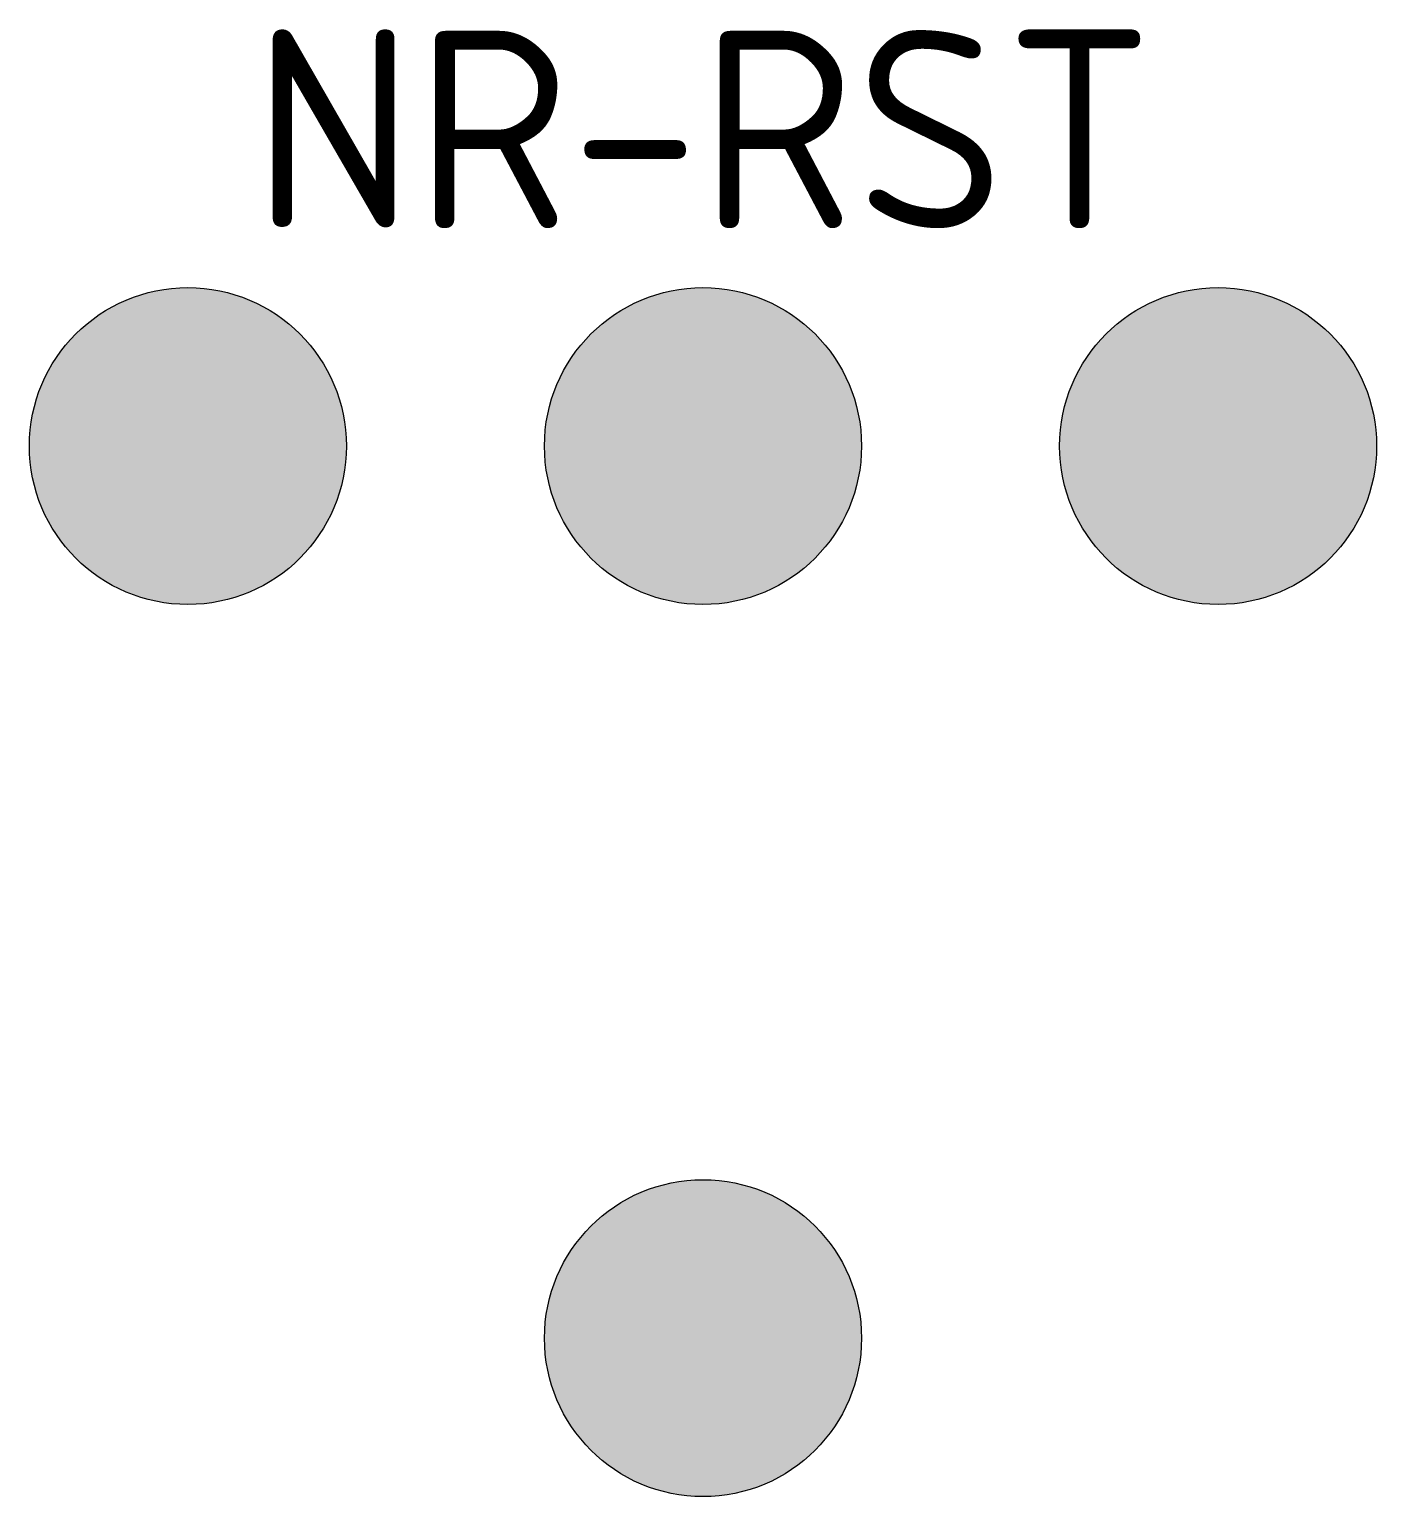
# Model space of a CAD drawing. Header units: metres. Extents: x -8.5 to 8.5, y 0 to 18.5.
import ezdxf
from ezdxf.enums import TextEntityAlignment as Align

# ---------------------------------------------------------------- set-up
doc = ezdxf.new("R2010")
doc.units = ezdxf.units.M
doc.styles.add('NLCS-ISO', font='NLCS-ISO.ttf')

msp = doc.modelspace()

# ---------------------------------------------------------------- hatches: boundary and pattern name
at = {"true_color": 0xbb1e10}
h = msp.add_hatch(color=22, dxfattribs=at)
h.dxf.hatch_style = 1
h.paths.add_polyline_path([(-8.5, 13.258, 1), (-4.5, 13.258, 1)])
h = msp.add_hatch(color=22, dxfattribs=at)
h.dxf.hatch_style = 1
h.paths.add_polyline_path([(-2, 13.258, 1), (2, 13.258, 1)])
h = msp.add_hatch(color=22, dxfattribs=at)
h.dxf.hatch_style = 1
h.paths.add_polyline_path([(4.5, 13.258, 1), (8.5, 13.258, 1)])
h = msp.add_hatch(color=22, dxfattribs=at)
h.dxf.hatch_style = 1
h.paths.add_polyline_path([(-2, 2, 1), (2, 2, 1)])

# ---------------------------------------------------------------- linework, layer by layer
at = {"color": 22}
for centre in [(-6.5, 13.258), (0, 13.258), (6.5, 13.258), (0, 2)]:
    msp.add_circle(centre, 2, dxfattribs=at)

# ---------------------------------------------------------------- texts
at = {"style": 'NLCS-ISO'}
msp.add_attdef('NR-RST', text='Inlaatsein', height=2.5, dxfattribs=at).set_placement((0, 15.258), align=Align.BOTTOM_CENTER)

doc.saveas('drawing.dxf')
